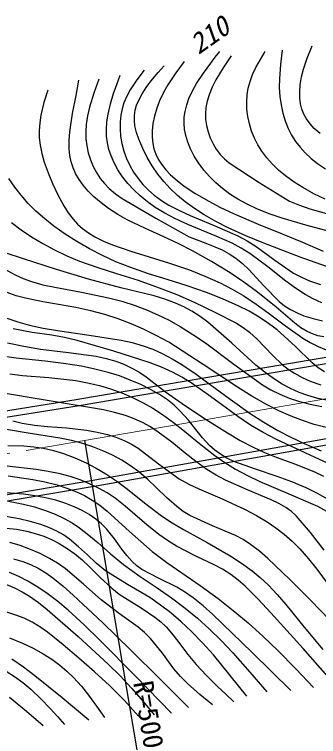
# Model space of a CAD drawing. Units: millimetres, scale not verified. Extents: x 40000 to 680000, y 20000 to 380000.
# Drawn here: x 183501 to 211325, y 264156 to 330165 of the extents above; entities that cross this region are included whole.
import ezdxf
from ezdxf.enums import TextEntityAlignment as Align

# ---------------------------------------------------------------- set-up
doc = ezdxf.new("R2010")
doc.units = ezdxf.units.MM
doc.header["$LTSCALE"] = 1000
doc.linetypes.add('CHAIN', pattern=[18.5, 12, -1.5, 3.5, -1.5])
for name, color, linetype, lineweight in [('M-BGD', 7, 'Continuous', 25), ('M-BMK', 2, 'CHAIN', 13), ('M-STR-STR1', 1, 'Continuous', 25)]:
    doc.layers.add(name, color=color, linetype=linetype, lineweight=lineweight)
doc.styles.add('ＭＳ ゴシック', font='')
doc.styles.get('ＭＳ ゴシック').set_extended_font_data('MS Gothic')

msp = doc.modelspace()

# ---------------------------------------------------------------- linework, layer by layer
at = {"layer": 'M-BGD'}
msp.add_line((189918, 291221), (195707, 257049), dxfattribs=at)
for points in [[(212337, 310339), (210154, 310914), (207986, 311547), (206817, 311947), (205676, 312401), (204794, 312812), (203941, 313277), (203221, 313734), (202530, 314244), (201925, 314763), (201344, 315344), (200828, 315943), (200352, 316590), (199957, 317223), (199620, 317878), (199374, 318480), (199185, 319098), (199074, 319660), (199024, 320220), (199039, 320764), (199114, 321302), (199260, 321889), (199470, 322479), (199789, 323170), (200172, 323854), (200783, 324787), (201468, 325722), (201870, 326245), (202278, 326766)], [(211923, 313271), (210900, 313772), (209884, 314337), (209082, 314844), (208308, 315404), (207669, 315938), (207071, 316515), (206581, 317067), (206133, 317664), (205768, 318246), (205454, 318861), (205199, 319498), (205000, 320158), (204858, 320834), (204777, 321518), (204758, 322173), (204800, 322831), (204896, 323437), (205052, 324035), (205295, 324685), (205596, 325314), (206003, 326041), (206443, 326766)], [(208005, 326896), (207842, 325597), (207738, 324294), (207730, 323483), (207783, 322657), (207893, 321891), (208062, 321134), (208279, 320434), (208555, 319747), (208863, 319135), (209221, 318557), (209629, 318019), (210084, 317519), (210633, 317011), (211233, 316539), (211974, 316040)], [(211471, 319267), (210934, 319754), (210553, 320174), (210220, 320631), (209986, 321049), (209803, 321502), (209678, 321990), (209611, 322500), (209598, 323106), (209645, 323722), (209767, 324451), (209949, 325174), (210289, 326177), (210682, 327150), (210709, 327214), (210739, 327287)], [(203319, 326376), (202594, 325286), (201934, 324186), (201595, 323514), (201313, 322823), (201139, 322251), (201023, 321659), (200978, 321125), (200992, 320571), (201071, 320001), (201211, 319435), (201413, 318871), (201671, 318329), (201970, 317836), (202321, 317373), (202716, 316957), (203149, 316589), (205905, 314809), (208660, 313102), (209584, 312718), (210533, 312388), (213238, 311621)], [(212992, 306786), (209652, 307988), (206322, 309249), (204676, 309927), (203049, 310662), (201938, 311227), (200848, 311849), (199962, 312420), (199111, 313040), (198406, 313622), (197744, 314247), (197158, 314892), (196615, 315579), (196112, 316315), (195649, 317099), (195238, 317911), (194873, 318769), (194670, 319372), (194527, 319985), (194473, 320457), (194479, 320931), (194550, 321403), (194681, 321866), (194898, 322391), (195181, 322915), (195626, 323583), (196145, 324249), (196663, 324858), (197201, 325464)], [(199023, 325855), (198260, 324815), (197538, 323729), (197136, 323021), (196782, 322274), (196519, 321583), (196309, 320859), (196176, 320195), (196105, 319532), (196100, 318948), (196155, 318379), (196260, 317886), (196425, 317405), (196658, 316922), (196948, 316464), (197339, 315967), (197786, 315499), (198384, 314971), (199041, 314472), (200007, 313835), (201005, 313249), (202305, 312558), (203607, 311935), (205807, 310989), (207999, 310111), (209870, 309350), (211743, 308522)], [(195378, 325074), (194710, 324182), (194100, 323268), (193783, 322694), (193519, 322089), (193347, 321544), (193229, 320971), (193165, 320352), (193161, 319712), (193218, 319038), (193338, 318357), (193519, 317676), (193761, 317006), (194057, 316363), (194409, 315744), (194810, 315161), (195262, 314610), (195757, 314103), (196293, 313641), (196951, 313163), (197640, 312738), (198596, 312235), (199592, 311780), (201786, 310875), (203941, 309921), (204800, 309464), (205629, 308954), (207322, 307707), (209036, 306520), (209754, 306147), (210509, 305825), (211516, 305473)], [(211815, 300685), (211268, 300798), (210774, 300959), (210291, 301181), (209715, 301525), (209151, 301933), (207442, 303395), (205724, 304785), (204498, 305684), (203240, 306533), (201542, 307569), (199795, 308564), (198495, 309227), (197164, 309838), (195478, 310587), (193803, 311398), (192951, 311878), (192107, 312423), (191422, 312931), (190773, 313487), (190253, 314007), (189777, 314568), (189410, 315086), (189095, 315637), (188869, 316147), (188697, 316684), (188580, 317268), (188520, 317876), (188516, 318638), (188573, 319420), (188828, 321112), (189137, 322769), (189270, 323460), (189405, 324158)], [(191211, 324235), (190761, 322969), (190369, 321688), (190188, 320908), (190066, 320114), (190022, 319453), (190038, 318787), (190116, 318148), (190253, 317512), (190449, 316888), (190705, 316275), (191005, 315708), (191355, 315177), (191745, 314697), (192177, 314260), (192747, 313782), (193366, 313342), (196430, 311548), (199476, 309834), (200998, 309266), (202499, 308641), (203133, 308292), (203747, 307884), (204360, 307399), (204945, 306858), (206312, 305365), (207710, 303929), (208209, 303534), (208753, 303182), (209352, 302875), (209984, 302620), (210816, 302359), (211679, 302152)], [(211611, 303816), (210846, 304166), (210104, 304573), (209201, 305149), (208325, 305779), (206684, 307081), (205023, 308321), (204233, 308809), (203414, 309245), (202028, 309873), (200601, 310454), (199369, 310961), (198168, 311521), (197266, 311998), (196386, 312532), (195680, 313027), (195000, 313579), (194421, 314124), (193871, 314726), (193398, 315329), (192970, 315974), (192630, 316591), (192348, 317227), (192148, 317820), (192005, 318430), (191930, 319037), (191915, 319647), (191962, 320348), (192072, 321064), (192287, 321989), (192569, 322929), (192856, 323771), (193164, 324625)], [(186542, 323247), (186202, 322104), (185923, 320951), (185811, 320257), (185759, 319553), (185775, 318888), (185853, 318215), (186007, 317445), (186225, 316670), (186575, 315688), (186989, 314708), (187479, 313668), (188017, 312667), (188417, 312039), (188864, 311446), (189273, 310997), (189724, 310592), (190275, 310190), (190862, 309836), (191654, 309442), (192478, 309100), (194144, 308522), (195823, 308003), (197684, 307433), (199521, 306808), (200925, 306247), (202326, 305621), (203415, 305053), (204479, 304432), (205617, 303693), (206727, 302901), (208287, 301715), (209878, 300582), (210567, 300170), (211293, 299807), (212018, 299507)], [(211861, 297486), (211297, 297867), (210749, 298310), (209173, 299834), (207550, 301320), (206742, 301928), (205904, 302483), (204961, 303033), (203982, 303533), (202545, 304164), (201080, 304742), (199302, 305359), (197489, 305924), (195762, 306460), (194057, 307053), (192793, 307566), (191552, 308135), (190379, 308738), (189220, 309402), (188152, 310080), (187118, 310807), (186281, 311471), (185474, 312188), (184772, 312888), (184106, 313641), (183527, 314382), (182987, 315174)], [(183228, 311139), (184123, 310464), (185056, 309836), (186087, 309215), (187156, 308643), (188287, 308106), (189451, 307621), (191141, 307019), (192845, 306476), (194807, 305861), (196752, 305188), (198350, 304555), (199935, 303862), (201891, 302932), (203825, 301946), (204441, 301558), (205021, 301121), (205722, 300481), (206393, 299786), (207173, 298959), (207996, 298174), (208540, 297743), (209119, 297362), (209811, 296986), (210545, 296657), (211524, 296297)], [(212199, 294873), (211265, 295072), (210354, 295326), (209545, 295619), (208750, 295970), (208006, 296364), (207288, 296813), (206430, 297429), (205595, 298105), (203400, 300108), (201198, 302035), (200482, 302557), (199737, 303027), (198997, 303430), (198226, 303781), (197270, 304141), (196275, 304450), (193241, 305183), (190271, 305961), (187336, 306850), (184343, 307820), (182657, 308377)], [(182574, 306897), (183574, 306353), (184313, 306027), (185075, 305756), (186114, 305461), (187185, 305221), (189646, 304774), (192099, 304267), (193323, 303941), (194534, 303556), (195579, 303164), (196608, 302713), (197643, 302209), (198660, 301647), (199829, 300920), (200971, 300138), (203571, 298188), (206190, 296298), (206972, 295846), (207791, 295443), (208630, 295102), (209504, 294813), (210545, 294538), (211613, 294319)], [(213216, 292113), (210910, 292689), (209855, 293033), (208817, 293434), (207677, 293945), (206563, 294510), (205221, 295268), (203906, 296080), (200771, 298167), (197613, 300197), (196479, 300824), (195305, 301404), (194166, 301895), (192992, 302335), (191759, 302732), (190497, 303074), (189113, 303382), (187717, 303630), (186114, 303897), (184524, 304224), (183673, 304457), (182843, 304746)], [(182802, 302400), (183823, 302053), (184868, 301762), (186141, 301482), (187430, 301260), (190346, 300859), (193264, 300397), (194279, 300165), (195270, 299878), (196161, 299553), (197027, 299172), (197937, 298694), (198824, 298161), (200128, 297278), (201409, 296337), (203224, 294988), (205070, 293689), (206317, 292887), (207599, 292134), (208778, 291510), (209993, 290936), (211554, 290272)], [(214603, 288015), (211000, 289652), (207430, 291340), (206256, 291961), (205112, 292634), (203928, 293417), (202774, 294252), (201236, 295396), (199671, 296486), (198824, 297006), (197949, 297473), (196943, 297925), (195909, 298322), (192582, 299370), (189242, 300358), (188087, 300634), (186909, 300854), (185133, 301104), (183375, 301413)], [(182870, 300143), (184360, 299831), (185874, 299577), (188439, 299276), (190979, 298916), (191888, 298718), (192781, 298461), (193499, 298195), (194193, 297874), (194876, 297481), (195544, 297028), (197335, 295677), (199160, 294376), (201047, 293126), (202979, 291919), (204153, 291232), (205355, 290598), (206390, 290120), (207460, 289692), (209214, 289057), (210948, 288365), (211787, 287954)], [(212218, 285829), (211215, 286379), (210176, 286881), (208880, 287431), (207541, 287932), (205544, 288588), (203567, 289301), (202943, 289604), (202347, 289960), (201839, 290337), (201360, 290768), (200711, 291475), (200096, 292235), (199412, 293092), (198678, 293915), (198104, 294448), (197491, 294935), (196778, 295421), (196022, 295862), (195074, 296332), (194104, 296745), (193102, 297121), (192081, 297439), (190868, 297748), (189638, 297999), (187978, 298261), (186298, 298466), (183649, 298758), (181023, 299108)], [(183089, 297314), (184225, 297173), (186661, 296965), (189105, 296696), (190193, 296498), (191271, 296241), (192305, 295933), (193330, 295565), (194313, 295148), (195270, 294677), (196169, 294168), (197045, 293602), (198063, 292864), (199054, 292069), (200420, 290938), (201828, 289850), (202756, 289207), (203726, 288609), (204822, 288008), (205948, 287459), (208617, 286358), (211235, 285214), (212038, 284762)], [(211845, 281193), (210578, 282796), (209281, 284340), (208835, 284737), (208344, 285093), (207695, 285472), (207000, 285808), (204887, 286670), (202815, 287580), (201956, 288041), (201116, 288559), (200106, 289286), (199118, 290071), (197905, 291058), (196658, 291993), (195946, 292456), (195206, 292865), (194452, 293204), (193663, 293492), (192667, 293782), (191646, 294016), (186674, 294830), (181741, 295680)], [(214076, 273020), (210603, 276600), (208681, 278521), (206695, 280419), (205912, 281095), (205088, 281726), (204433, 282160), (203737, 282547), (201630, 283423), (199554, 284351), (198936, 284738), (198352, 285175), (197404, 286012), (196479, 286910), (195702, 287648), (194881, 288346), (194115, 288902), (193315, 289407), (192477, 289866), (191603, 290275), (190688, 290634), (189747, 290939), (188710, 291218), (187648, 291441), (184565, 291909), (181480, 292438)], [(183349, 293004), (184203, 292810), (185348, 292633), (186523, 292513), (188306, 292368), (190090, 292162), (191061, 291992), (192014, 291763), (192790, 291520), (193539, 291221), (194197, 290895), (194831, 290512), (196684, 289098), (198581, 287726), (199466, 287232), (200381, 286790), (202504, 285885), (204612, 284921), (205633, 284375), (206628, 283775), (207417, 283233), (208167, 282644), (208898, 282003), (209596, 281310), (210403, 280409), (211176, 279455), (213239, 276645)], [(182903, 290764), (184374, 290739), (185278, 290652), (186170, 290506), (187078, 290295), (187979, 290024), (189027, 289630), (190059, 289177), (190972, 288701), (191867, 288166), (192875, 287487), (193849, 286758), (195392, 285514), (196963, 284325), (197944, 283679), (198967, 283077), (201140, 281889), (203290, 280644), (204283, 280000), (205244, 279305), (205997, 278690), (206717, 278023), (207547, 277153), (208336, 276238), (209998, 274160), (211706, 272122)], [(212829, 268886), (209924, 272194), (206958, 275480), (205810, 276710), (204621, 277895), (203974, 278458), (203286, 278978), (202549, 279443), (201778, 279858), (200040, 280685), (198330, 281566), (197513, 282068), (196721, 282625), (195608, 283518), (194531, 284460), (193642, 285220), (192710, 285938), (191977, 286425), (191201, 286866), (190376, 287265), (189517, 287612), (188609, 287914), (187686, 288157), (186594, 288387), (185482, 288561), (182837, 288863)], [(182930, 287990), (185183, 287664), (186297, 287442), (187408, 287160), (188301, 286874), (189169, 286534), (189906, 286184), (190620, 285778), (191322, 285302), (192000, 284769), (194024, 282905), (196098, 281076), (197444, 280074), (198823, 279121), (200495, 277975), (202135, 276779), (203527, 275686), (204881, 274547), (206253, 273306), (207590, 272015), (209245, 270333), (210876, 268626)], [(208794, 268365), (205237, 271848), (201635, 275336), (200774, 276103), (199867, 276827), (199138, 277338), (198373, 277800), (196742, 278594), (195160, 279431), (194691, 279768), (194261, 280151), (193774, 280692), (193320, 281289), (192652, 282230), (191939, 283131), (191471, 283597), (190955, 284026), (190352, 284443), (189712, 284813), (188968, 285168), (188195, 285470), (187286, 285754), (186357, 285980), (185353, 286175), (184333, 286311), (182749, 286435)], [(182971, 285687), (184331, 285406), (185349, 285143), (186358, 284819), (187220, 284483), (188053, 284094), (188776, 283693), (189465, 283242), (190322, 282580), (191155, 281861), (192292, 280845), (193475, 279869), (194995, 278784), (196559, 277741), (197864, 276833), (199134, 275877), (200249, 274966), (201330, 274004), (202423, 272939), (203481, 271824), (205050, 270049), (206581, 268235)], [(204758, 267845), (203250, 269751), (201699, 271615), (200705, 272722), (199668, 273786), (198759, 274638), (197802, 275452), (196858, 276177), (195879, 276853), (193832, 278053), (191825, 279300), (190986, 280000), (190176, 280755), (189376, 281501), (188537, 282200), (187979, 282584), (187384, 282920), (186662, 283254), (185902, 283539), (184932, 283828), (183924, 284065), (180566, 284634)], [(182740, 283218), (183697, 283101), (184637, 282925), (185413, 282723), (186181, 282461), (186905, 282155), (187607, 281794), (188335, 281347), (189033, 280850), (189696, 280308), (190325, 279716), (191340, 278691), (192398, 277709), (193081, 277186), (193810, 276704), (195103, 275918), (196358, 275084), (196888, 274656), (197385, 274177), (198026, 273430), (198632, 272629), (199353, 271671), (200118, 270754), (201078, 269722), (202088, 268724), (202830, 268024), (203587, 267324)], [(201634, 267064), (200473, 268012), (199348, 269008), (198700, 269658), (198088, 270357), (197041, 271768), (195954, 273131), (195409, 273661), (194815, 274154), (193110, 275370), (191434, 276640), (189806, 278096), (188140, 279505), (187439, 279997), (186700, 280440), (185853, 280880), (184977, 281266), (184040, 281612), (183075, 281905)], [(183409, 280415), (184262, 280151), (184978, 279871), (185667, 279537), (186359, 279124), (187019, 278660), (187970, 277888), (188888, 277066), (191547, 274575), (194157, 272048), (196799, 269431), (199421, 266803)], [(197859, 266283), (194615, 269640), (191320, 272963), (189887, 274358), (188414, 275709), (187478, 276491), (186495, 277235), (185633, 277814), (184734, 278346), (183902, 278772), (183046, 279141)], [(182767, 278050), (183513, 277744), (184212, 277394), (184881, 276990), (185694, 276414), (186487, 275779), (189317, 273287), (192080, 270774), (193178, 269693), (194240, 268561), (195276, 267372), (196297, 266152)], [(194865, 266022), (193557, 267442), (192210, 268817), (190821, 270084), (189388, 271312), (187968, 272536), (186513, 273711), (185826, 274187), (185111, 274609), (184381, 274964), (183624, 275266), (182709, 275559)], [(183052, 273178), (184252, 272681), (185209, 272226), (186145, 271714), (186916, 271228), (187657, 270688), (188309, 270138), (188919, 269543), (189623, 268758), (190286, 267930), (191019, 266931), (191739, 265903)], [(190307, 265642), (187864, 267697), (185364, 269721), (184328, 270495), (183260, 271217)], [(182758, 270129), (183507, 269654), (184270, 269091), (184998, 268477), (185913, 267611), (186794, 266694), (187444, 265981), (188094, 265252)], [(186142, 265122), (184604, 266452), (183042, 267724)]]:
    msp.add_lwpolyline(points, dxfattribs=at)
at = {"layer": 'M-BMK'}
for p, q in [((204051, 293661), (225327, 297374)), ((197599, 292536), (204051, 293661)), ((189918, 291221), (197599, 292536)), ((166318, 287246), (189918, 291221))]:
    msp.add_line(p, q, dxfattribs=at)
at = {"layer": 'M-STR-STR1'}
for p, q in [((189314, 294986), (213130, 299031)), ((213231, 298439), (189414, 294394)), ((72711, 276308), (189319, 294986)), ((189414, 294394), (72805, 275715)), ((190524, 287572), (214202, 291796)), ((214307, 291205), (190629, 286982)), ((74234, 268011), (190524, 287572)), ((190623, 286981), (74334, 267420))]:
    msp.add_line(p, q, dxfattribs=at)

# ---------------------------------------------------------------- texts
at = {"layer": 'M-BGD', "style": 'ＭＳ ゴシック', "oblique": 15}
msp.add_text('210', height=1833, rotation=35.1, dxfattribs=at).set_placement((200650, 325995), align=Align.BOTTOM_LEFT)
at = {"layer": 'M-BGD', "style": 'ＭＳ ゴシック'}
msp.add_text('R=500', height=1833, rotation=279.5, dxfattribs=at).set_placement((193820, 269002), align=Align.BOTTOM_LEFT)

doc.saveas('drawing.dxf')
